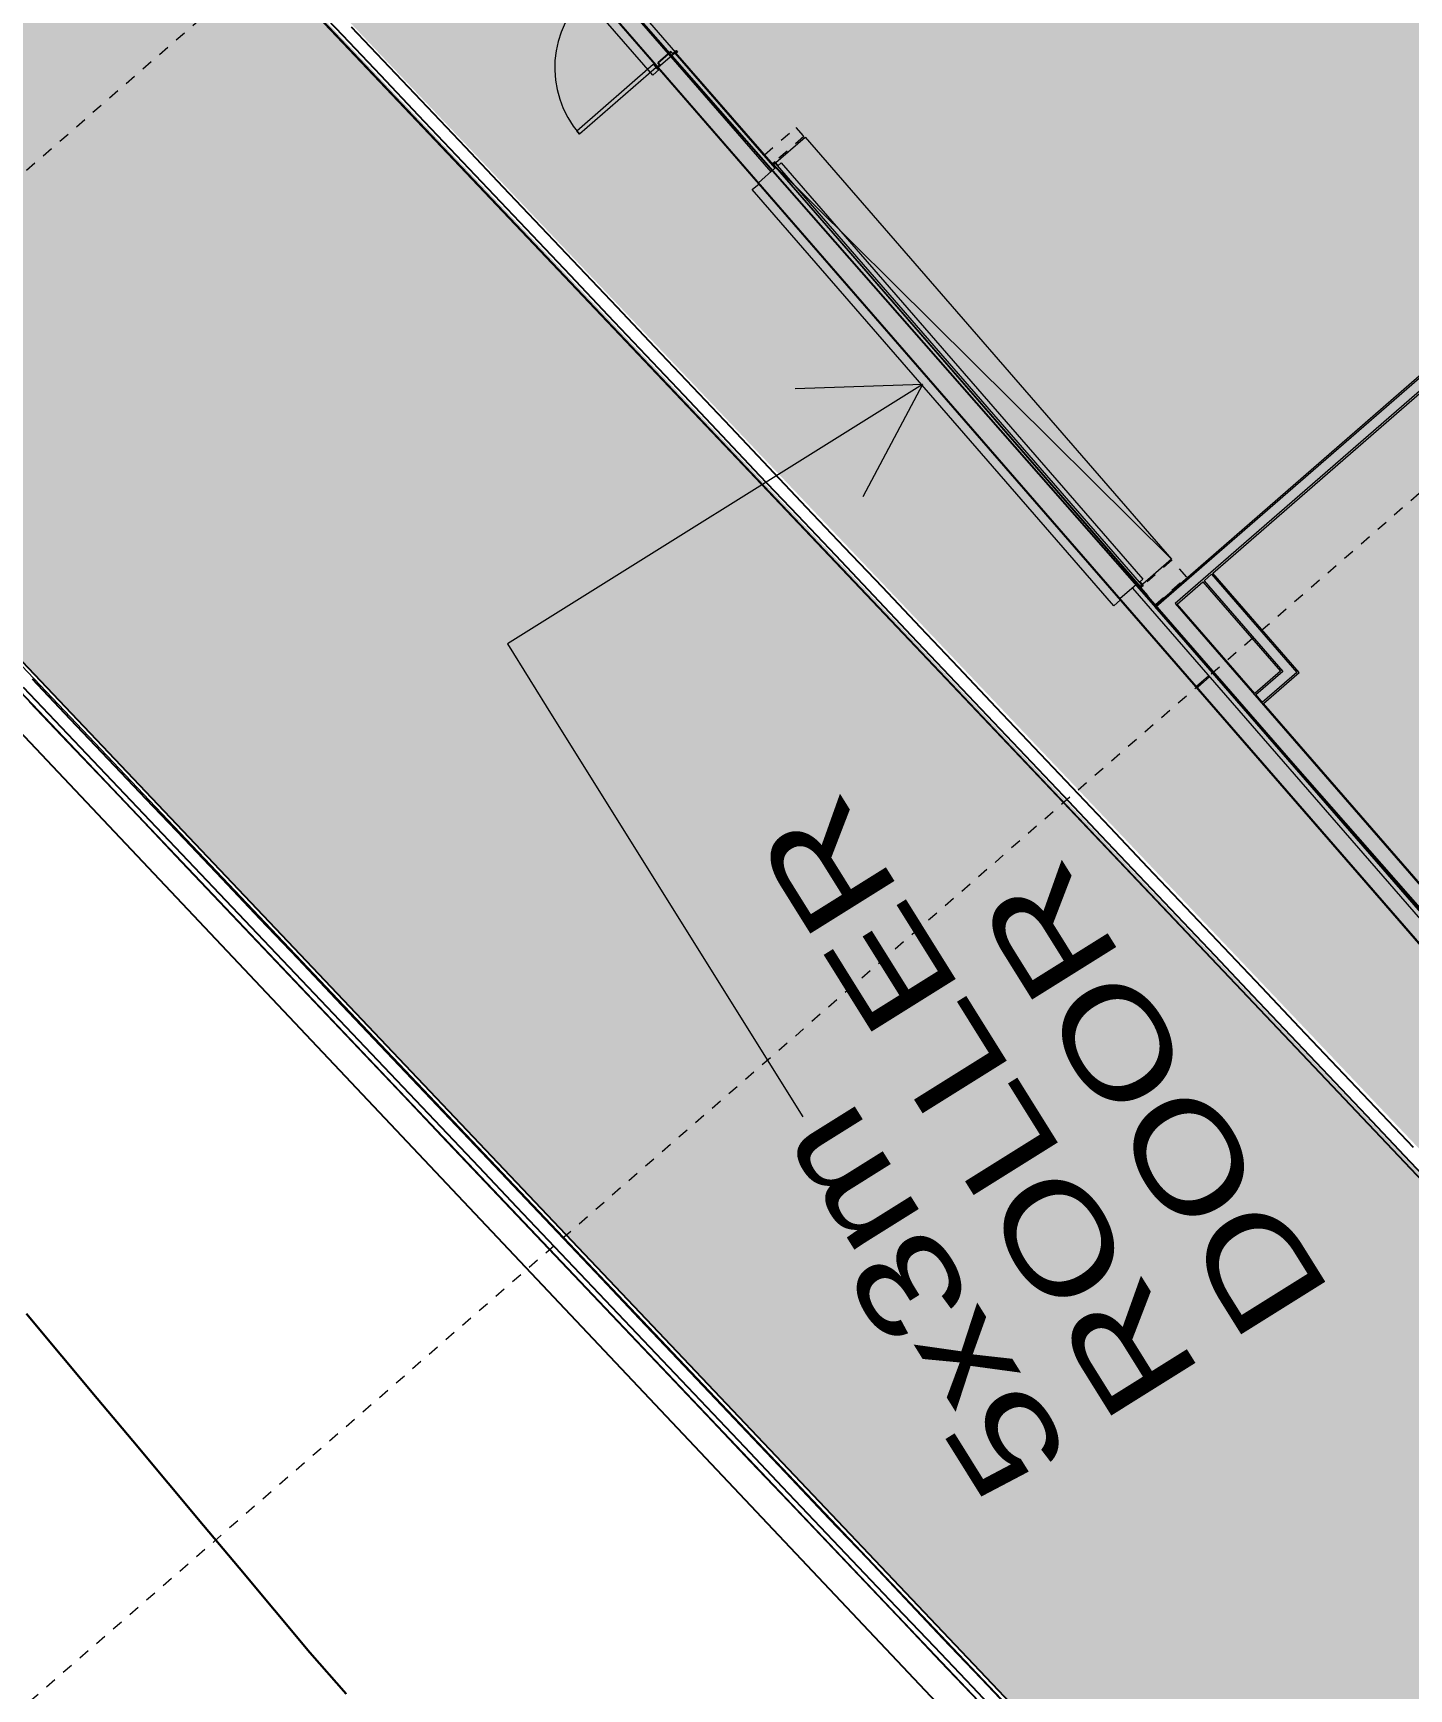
# Model space of a CAD drawing. Header units: metres. Extents: x 507649 to 508899, y 6966965 to 6967377.
# Drawn here: x 507778.12 to 507790.6, y 6967160.11 to 6967175.13 of the extents above; entities that cross this region are included whole.
import ezdxf

# ---------------------------------------------------------------- set-up
doc = ezdxf.new("R2010")
doc.units = ezdxf.units.M
for name, pattern in [('Dash Small', [0.9, 0.3, -0.15, 0.3, -0.15]), ('Grid Line', [2.1, 1.2, -0.3, 0.3, -0.3]), ('Overhead', [0.004, 0.0025, -0.0015])]:
    doc.linetypes.add(name, pattern=pattern)
doc.layers.get('DEFPOINTS').update_dxf_attribs({"color": 11})
doc.layers.add('_PROP-BDY', color=6, linetype='Continuous', plot=False)
for name, color, linetype, lineweight in [('A-DOOR', 252, 'Continuous', 5), ('A-DOOR-FRAM', 252, 'Continuous', 5), ('A-FLOR', 252, 'Continuous', 5), ('A-FLOR-OVHD', 252, 'Overhead', 5), ('A-WALL', 252, 'Continuous', 5), ('A-WALL-FNSH', 252, 'Continuous', 5)]:
    doc.layers.add(name, color=color, linetype=linetype, lineweight=lineweight)
for name, color, linetype in [('C_ARCH_BUILDING_OUTLINE', 5, 'Continuous'), ('C_TEXT_2.5', 7, 'Continuous'), ('EWS_BATTER TOP', 30, 'EARTHWORKS_Batter Ticks 1'), ('HATCH_PAVEMENT_CARPARK', 254, 'Continuous'), ('KRB_LIP', 6, 'Continuous'), ('PAV_CREST SAG', 2, 'Continuous'), ('TIN BORDER', 5, 'Continuous')]:
    doc.layers.add(name, color=color, linetype=linetype)
doc.layers.add('C_HATCH_PR_BUILDING', color=7, linetype='Continuous', true_color=0xffffff)
doc.layers.add('HATCH_PAVEMENT_FOOTPATH', color=7, linetype='Continuous', true_color=0xffe8a3)
doc.layers.add('G-ANNO-TEXT', color=47, linetype='Continuous', lineweight=5, plot=False)
doc.layers.add('S-GRID', color=47, linetype='Continuous', lineweight=5, plot=False)
doc.styles.add('Arial', font='arial.ttf', dxfattribs={"width": 1.25, "height": 2.75})
doc.linetypes.add('EARTHWORKS_Batter Ticks 1', pattern='A,0.5,[9,ISOCP.shx,S=1,R=0,X=0,Y=0],3,[9,ISOCP.shx,S=0.5,R=0,X=0,Y=0],2.5', length=6)

# ---------------------------------------------------------------- blocks, each defined once
blk = doc.blocks.new('XD_HATCH')
at = {"layer": 'C_HATCH_PR_BUILDING'}
h = blk.add_hatch(color=256, dxfattribs=at)
h.dxf.hatch_style = 1
h.paths.add_polyline_path([(507766.711, 6967255.442), (507736.522, 6967229.203), (507736.707, 6967228.989), (507736.687, 6967228.971), (507782.566, 6967176.226), (507795.661, 6967161.161), (507797.004, 6967162.328), (507817.315, 6967142.708), (507816.19, 6967141.318), (507902.111, 6967071.732), (507911.801, 6967083.72), (507919.918, 6967093.76), (507927.265, 6967102.833), (507888.211, 6967134.462), (507891.102, 6967138.268), (507841.624, 6967217.742), (507824.766, 6967203.095), (507829.311, 6967190.607), (507825.752, 6967187.514), (507795.494, 6967222.404)])
at = {"layer": 'HATCH_PAVEMENT_CARPARK'}
h = blk.add_hatch(color=256, dxfattribs=at)
h.dxf.hatch_style = 1
edge = h.paths.add_edge_path()
edge.add_arc((507820.003, 6967266.085), 90.985, 212.49045, 214.43315, ccw=False)
edge.add_line((507743.26, 6967217.211), (507739.398, 6967223.586))
edge.add_line((507739.398, 6967223.586), (507735.794, 6967229.354))
edge.add_arc((507741.735, 6967233.063), 7.004, 130.4092, 211.9744, ccw=False)
edge.add_line((507737.195, 6967238.395), (507750.654, 6967250.094))
edge.add_line((507750.654, 6967250.094), (507741.05, 6967244.042))
edge.add_line((507741.05, 6967244.042), (507736.887, 6967241.488))
edge.add_line((507736.887, 6967241.488), (507736.596, 6967241.375))
edge.add_line((507736.596, 6967241.375), (507734.55, 6967240.12))
edge.add_line((507734.55, 6967240.12), (507731.321, 6967238.12))
edge.add_line((507731.321, 6967238.12), (507725.641, 6967234.654))
edge.add_line((507725.641, 6967234.654), (507731.043, 6967225.636))
edge.add_line((507731.043, 6967225.636), (507734.314, 6967220.406))
edge.add_line((507734.314, 6967220.406), (507740.71, 6967210.555))
edge.add_arc((507792.018, 6967243.469), 60.957, 212.67978, 223.00419)
edge.add_line((507747.44, 6967201.893), (507760.817, 6967187.542))
edge.add_line((507760.817, 6967187.542), (507809.449, 6967136.334))
edge.add_line((507809.449, 6967136.334), (507818.102, 6967127.228))
edge.add_line((507818.102, 6967127.228), (507823.852, 6967121.378))
edge.add_line((507823.852, 6967121.378), (507824.492, 6967120.745))
edge.add_arc((508006.447, 6967303.151), 257.643, 225.07103, 227.49079)
edge.add_line((507832.355, 6967113.225), (507846.232, 6967101.068))
edge.add_line((507846.232, 6967101.068), (507853.401, 6967095.287))
edge.add_line((507853.401, 6967095.287), (507861.259, 6967089.103))
edge.add_line((507861.259, 6967089.103), (507875.892, 6967078.04))
edge.add_line((507875.892, 6967078.04), (507894.996, 6967066.105))
edge.add_line((507894.996, 6967066.105), (507898.306, 6967064.422))
edge.add_arc((507903.258, 6967076.442), 13, 247.607, 320.5781)
edge.add_line((507913.301, 6967068.186), (507923.209, 6967080.381))
edge.add_line((507923.209, 6967080.381), (507928.884, 6967087.367))
edge.add_line((507928.884, 6967087.367), (507934.503, 6967094.285))
edge.add_arc((507925.6, 6967101.304), 11.338, 321.7466, 356.9562)
edge.add_arc((507925.051, 6967101.301), 11.886, 357.1121, 390.6511)
edge.add_line((507935.276, 6967107.361), (507928.355, 6967118.419))
edge.add_arc((507932.593, 6967121.072), 5, 172.2504, 212.042, ccw=False)
edge.add_line((507927.638, 6967121.746), (507927.905, 6967123.707))
edge.add_line((507927.905, 6967123.707), (507927.905, 6967123.707))
edge.add_line((507927.905, 6967123.707), (507928.222, 6967126.036))
edge.add_line((507928.222, 6967126.036), (507922.15, 6967126.731))
edge.add_line((507922.15, 6967126.731), (507921.982, 6967124.77))
edge.add_line((507921.982, 6967124.77), (507922.008, 6967120.889))
edge.add_arc((507933.653, 6967120.754), 11.645, 179.3346, 190.5058)
edge.add_arc((507935.181, 6967121.115), 13.214, 190.8395, 200.6804)
edge.add_arc((507934.907, 6967121.234), 13.001, 201.5983, 211.6011)
edge.add_line((507923.833, 6967114.422), (507928.422, 6967107.084))
edge.add_arc((507919.474, 6967101.5), 10.548, 18.5241, 31.9651, ccw=False)
edge.add_line((507929.475, 6967104.851), (507929.787, 6967103.654))
edge.add_line((507929.787, 6967103.654), (507929.949, 6967102.428))
edge.add_arc((507919.973, 6967101.735), 10, -10.2075, 3.9733, ccw=False)
edge.add_arc((507921.309, 6967101.319), 8.612, 334.462, 350.9422, ccw=False)
edge.add_line((507929.08, 6967097.606), (507928.501, 6967096.513))
edge.add_line((507928.501, 6967096.513), (507927.791, 6967095.501))
edge.add_line((507927.791, 6967095.501), (507924.256, 6967091.166))
edge.add_line((507924.256, 6967091.166), (507918.568, 6967084.191))
edge.add_line((507918.568, 6967084.191), (507911.58, 6967075.614))
edge.add_line((507911.58, 6967075.614), (507910.645, 6967074.541))
edge.add_line((507910.645, 6967074.541), (507910.131, 6967074.048))
edge.add_line((507910.131, 6967074.048), (507909.863, 6967073.813))
edge.add_line((507909.863, 6967073.813), (507909.587, 6967073.587))
edge.add_line((507909.587, 6967073.587), (507909.304, 6967073.367))
edge.add_line((507909.304, 6967073.367), (507909.013, 6967073.157))
edge.add_line((507909.013, 6967073.157), (507908.416, 6967072.764))
edge.add_line((507908.416, 6967072.764), (507907.795, 6967072.408))
edge.add_line((507907.795, 6967072.408), (507907.154, 6967072.091))
edge.add_line((507907.154, 6967072.091), (507906.825, 6967071.948))
edge.add_line((507906.825, 6967071.948), (507906.493, 6967071.814))
edge.add_line((507906.493, 6967071.814), (507905.816, 6967071.577))
edge.add_line((507905.816, 6967071.577), (507905.127, 6967071.382))
edge.add_line((507905.127, 6967071.382), (507904.429, 6967071.208))
edge.add_line((507904.429, 6967071.208), (507903.012, 6967071.034))
edge.add_line((507903.012, 6967071.034), (507901.581, 6967071.056))
edge.add_line((507901.581, 6967071.056), (507900.489, 6967071.127))
edge.add_line((507900.489, 6967071.127), (507899.41, 6967071.292))
edge.add_line((507899.41, 6967071.292), (507898.989, 6967071.383))
edge.add_line((507898.989, 6967071.383), (507898.134, 6967071.614))
edge.add_line((507898.134, 6967071.614), (507897.297, 6967071.904))
edge.add_line((507897.297, 6967071.904), (507895.368, 6967072.947))
edge.add_line((507895.368, 6967072.947), (507879.298, 6967082.987))
edge.add_line((507879.298, 6967082.987), (507866.995, 6967092.289))
edge.add_line((507866.995, 6967092.289), (507856.54, 6967100.453))
edge.add_line((507856.54, 6967100.453), (507836.168, 6967117.777))
edge.add_line((507836.168, 6967117.777), (507828.863, 6967124.875))
edge.add_line((507828.863, 6967124.875), (507821.037, 6967132.845))
edge.add_line((507821.037, 6967132.845), (507813.741, 6967140.457))
edge.add_line((507813.741, 6967140.457), (507815.658, 6967142.761))
edge.add_line((507815.658, 6967142.761), (507797.065, 6967160.683))
edge.add_line((507797.065, 6967160.683), (507795.715, 6967159.508))
edge.add_line((507795.715, 6967159.508), (507754.472, 6967202.936))
edge.add_line((507754.472, 6967202.936), (507751.459, 6967206.268))
edge.add_arc((507819.868, 6967266.093), 90.877, 214.4857, 221.17028, ccw=False)
at = {"layer": 'HATCH_PAVEMENT_FOOTPATH'}
h = blk.add_hatch(color=256, dxfattribs=at)
h.dxf.hatch_style = 1
h.paths.add_polyline_path([(507816.19, 6967141.318), (507817.315, 6967142.708), (507797.004, 6967162.328), (507795.661, 6967161.161), (507782.566, 6967176.226), (507736.687, 6967228.971), (507736.707, 6967228.989), (507736.521, 6967229.201), (507736.245, 6967228.918), (507736.554, 6967228.404), (507736.811, 6967227.975), (507737.068, 6967227.546), (507737.326, 6967227.118), (507737.583, 6967226.689), (507737.846, 6967226.25), (507738.098, 6967225.832), (507738.355, 6967225.403), (507738.613, 6967224.974), (507738.87, 6967224.546), (507739.128, 6967224.117), (507739.435, 6967223.606), (507739.647, 6967223.266), (507739.913, 6967222.842), (507740.178, 6967222.419), (507740.444, 6967221.995), (507740.709, 6967221.571), (507740.974, 6967221.147), (507741.24, 6967220.723), (507741.411, 6967220.45), (507741.505, 6967220.3), (507741.77, 6967219.876), (507742.035, 6967219.452), (507742.301, 6967219.028), (507742.566, 6967218.604), (507742.831, 6967218.18), (507743.096, 6967217.756), (507743.387, 6967217.291), (507743.629, 6967216.913), (507743.901, 6967216.494), (507744.224, 6967216), (507744.45, 6967215.66), (507744.728, 6967215.246), (507745.084, 6967214.723), (507745.292, 6967214.422), (507745.577, 6967214.012), (507745.865, 6967213.604), (507746.155, 6967213.198), (507746.447, 6967212.793), (507746.741, 6967212.39), (507747.038, 6967211.989), (507747.337, 6967211.589), (507747.638, 6967211.19), (507747.941, 6967210.794), (507748.246, 6967210.399), (507748.554, 6967210.006), (507748.863, 6967209.614), (507749.175, 6967209.224), (507749.489, 6967208.836), (507749.805, 6967208.45), (507750.123, 6967208.065), (507750.444, 6967207.683), (507750.766, 6967207.301), (507751.091, 6967206.922), (507751.417, 6967206.545), (507751.571, 6967206.368), (507751.748, 6967206.173), (507752.418, 6967205.431), (507753.089, 6967204.689), (507753.759, 6967203.947), (507754.582, 6967203.038), (507755.112, 6967202.479), (507755.8, 6967201.754), (507756.489, 6967201.029), (507757.178, 6967200.304), (507757.866, 6967199.579), (507758.555, 6967198.854), (507758.732, 6967198.667), (507759.244, 6967198.129), (507759.932, 6967197.404), (507760.621, 6967196.679), (507761.31, 6967195.953), (507761.998, 6967195.228), (507762.687, 6967194.503), (507763.375, 6967193.778), (507764.064, 6967193.053), (507764.753, 6967192.328), (507765.276, 6967191.777), (507765.441, 6967191.603), (507766.13, 6967190.878), (507766.819, 6967190.153), (507767.507, 6967189.428), (507768.196, 6967188.702), (507768.885, 6967187.977), (507769.573, 6967187.252), (507770.262, 6967186.527), (507770.951, 6967185.802), (507771.639, 6967185.077), (507772.328, 6967184.352), (507773.016, 6967183.627), (507773.705, 6967182.902), (507774.394, 6967182.176), (507775.082, 6967181.451), (507775.771, 6967180.726), (507776.46, 6967180.001), (507777.148, 6967179.276), (507777.837, 6967178.551), (507778.526, 6967177.826), (507779.214, 6967177.101), (507779.903, 6967176.376), (507780.591, 6967175.651), (507781.28, 6967174.925), (507781.969, 6967174.2), (507782.657, 6967173.475), (507783.346, 6967172.75), (507784.035, 6967172.025), (507784.723, 6967171.3), (507785.412, 6967170.575), (507786.101, 6967169.85), (507786.789, 6967169.125), (507787.478, 6967168.399), (507788.166, 6967167.674), (507788.855, 6967166.949), (507789.544, 6967166.224), (507790.232, 6967165.499), (507790.921, 6967164.774), (507791.61, 6967164.049), (507792.298, 6967163.324), (507792.987, 6967162.599), (507793.676, 6967161.874), (507794.364, 6967161.148), (507795.053, 6967160.423), (507795.725, 6967159.716), (507796.281, 6967160.199), (507797.07, 6967160.886), (507797.235, 6967160.727), (507797.955, 6967160.033), (507798.675, 6967159.339), (507799.395, 6967158.645), (507800.115, 6967157.951), (507800.835, 6967157.257), (507801.555, 6967156.563), (507802.275, 6967155.869), (507802.995, 6967155.175), (507803.715, 6967154.481), (507804.435, 6967153.787), (507805.155, 6967153.093), (507805.875, 6967152.399), (507806.595, 6967151.705), (507807.315, 6967151.011), (507808.035, 6967150.317), (507808.755, 6967149.623), (507809.475, 6967148.929), (507810.195, 6967148.235), (507810.915, 6967147.541), (507811.635, 6967146.847), (507812.355, 6967146.153), (507813.074, 6967145.459), (507813.794, 6967144.765), (507814.514, 6967144.071), (507815.234, 6967143.377), (507815.861, 6967142.774), (507815.606, 6967142.459), (507814.977, 6967141.681), (507814.348, 6967140.904), (507813.941, 6967140.466), (507814.091, 6967140.308), (507816.88, 6967137.44), (507817.569, 6967136.715), (507818.257, 6967135.99), (507818.946, 6967135.265), (507819.635, 6967134.54), (507820.323, 6967133.815), (507821.145, 6967132.95), (507821.708, 6967132.376), (507822.409, 6967131.662), (507823.11, 6967130.949), (507823.81, 6967130.235), (507824.511, 6967129.521), (507825.211, 6967128.808), (507825.912, 6967128.094), (507826.613, 6967127.381), (507827.313, 6967126.667), (507828.014, 6967125.954), (507828.714, 6967125.24), (507828.968, 6967124.982), (507829.423, 6967124.54), (507830.14, 6967123.843), (507830.858, 6967123.146), (507831.575, 6967122.449), (507832.292, 6967121.752), (507833.009, 6967121.055), (507833.726, 6967120.358), (507834.444, 6967119.662), (507835.161, 6967118.965), (507835.878, 6967118.268), (507836.269, 6967117.888), (507836.608, 6967117.6), (507837.37, 6967116.952), (507838.132, 6967116.304), (507838.893, 6967115.656), (507839.655, 6967115.009), (507840.417, 6967114.361), (507841.179, 6967113.713), (507841.941, 6967113.065), (507842.702, 6967112.417), (507843.464, 6967111.77), (507844.226, 6967111.122), (507844.988, 6967110.474), (507845.75, 6967109.826), (507846.511, 6967109.178), (507847.273, 6967108.531), (507848.035, 6967107.883), (507848.797, 6967107.235), (507849.559, 6967106.587), (507850.32, 6967105.939), (507851.082, 6967105.291), (507851.844, 6967104.644), (507852.606, 6967103.996), (507853.368, 6967103.348), (507854.129, 6967102.7), (507854.891, 6967102.052), (507855.653, 6967101.405), (507856.415, 6967100.757), (507856.635, 6967100.57), (507857.19, 6967100.136), (507857.979, 6967099.52), (507858.767, 6967098.905), (507859.555, 6967098.289), (507860.343, 6967097.674), (507861.131, 6967097.058), (507861.919, 6967096.443), (507862.707, 6967095.827), (507863.496, 6967095.212), (507864.284, 6967094.596), (507865.072, 6967093.981), (507865.86, 6967093.365), (507866.648, 6967092.75), (507867.086, 6967092.408), (507867.439, 6967092.141), (507868.236, 6967091.538), (507869.034, 6967090.935), (507869.832, 6967090.332), (507870.629, 6967089.729), (507871.427, 6967089.126), (507872.225, 6967088.523), (507873.022, 6967087.92), (507873.82, 6967087.317), (507874.618, 6967086.714), (507875.416, 6967086.111), (507876.213, 6967085.508), (507877.011, 6967084.905), (507877.809, 6967084.301), (507878.606, 6967083.698), (507879.394, 6967083.104), (507880.242, 6967082.574), (507881.09, 6967082.045), (507881.938, 6967081.515), (507882.786, 6967080.985), (507883.634, 6967080.455), (507884.482, 6967079.925), (507885.331, 6967079.395), (507886.179, 6967078.865), (507887.027, 6967078.335), (507887.875, 6967077.806), (507888.723, 6967077.276), (507889.571, 6967076.746), (507890.419, 6967076.216), (507890.786, 6967075.987), (507891.267, 6967075.686), (507892.115, 6967075.156), (507892.963, 6967074.626), (507893.811, 6967074.097), (507894.659, 6967073.567), (507895.507, 6967073.037), (507895.932, 6967072.787), (507896.368, 6967072.553), (507896.812, 6967072.337), (507897.264, 6967072.139), (507897.724, 6967071.959), (507898.191, 6967071.798), (507898.393, 6967071.735), (507898.664, 6967071.655), (507899.143, 6967071.532), (507899.625, 6967071.428), (507900.112, 6967071.343), (507900.602, 6967071.277), (507901.094, 6967071.232), (507901.587, 6967071.206), (507902.081, 6967071.2), (507902.575, 6967071.213), (507903.067, 6967071.247), (507903.173, 6967071.258), (507902.299, 6967071.964), (507902.111, 6967071.732)])
blk = doc.blocks.new('25027_BNP_Skygate Play-Sheet - 000101 - SITE PLAN')
at = {"layer": '_PROP-BDY'}
blk.add_line((-2260610.86, 4059443.92), (-2388364.28, 4033725.42), dxfattribs=at)
at = {"layer": 'A-DOOR'}
for p, q in [((-2308405.73, 4042260.58), (-2308366.22, 4042266.83)), ((-2308261.8, 4041351.9), (-2308405.73, 4042260.58)), ((-2308366.22, 4042266.83), (-2308222.29, 4041358.16)), ((-2308222.29, 4041358.16), (-2308261.8, 4041351.9)), ((-2314578.43, 4040119.56), (-2309570.85, 4040912.71)), ((-2309570.85, 4040912.71), (-2314578.43, 4040119.56)), ((-2314575.3, 4040099.8), (-2309567.73, 4040892.95)), ((-2314519.32, 4039746.33), (-2309570.85, 4040912.71)), ((-2309570.85, 4040912.71), (-2309511.74, 4040539.48)), ((-2309567.73, 4040892.95), (-2309570.85, 4040912.71)), ((-2309511.74, 4040539.48), (-2314519.32, 4039746.33)), ((-2314519.32, 4039746.33), (-2314578.43, 4040119.56)), ((-2314578.43, 4040119.56), (-2314575.3, 4040099.8))]:
    blk.add_line(p, q, dxfattribs=at)
at = {"layer": 'A-DOOR', "linetype": 'Dash Small'}
for p, q in [((-2309561.76, 4040919.21), (-2309453.11, 4040936.42)), ((-2309502.65, 4040545.99), (-2309561.76, 4040919.21)), ((-2309453.11, 4040936.42), (-2309394, 4040563.19)), ((-2309394, 4040563.19), (-2309502.65, 4040545.99)), ((-2314589.09, 4040122.93), (-2314791.57, 4040090.86)), ((-2314791.57, 4040090.86), (-2314732.45, 4039717.64)), ((-2314529.97, 4039749.71), (-2314589.09, 4040122.93)), ((-2314732.45, 4039717.64), (-2314529.97, 4039749.71))]:
    blk.add_line(p, q, dxfattribs=at)
at = {"layer": 'A-DOOR'}
blk.add_arc((-2308261.8, 4041351.9), 920, 9.000328, 99.000328, dxfattribs=at)
at = {"layer": 'A-DOOR-FRAM'}
for p, q in [((-2308263.78, 4041351.59), (-2308283.53, 4041348.46)), ((-2308283.53, 4041348.46), (-2308263.78, 4041351.59)), ((-2308283.53, 4041348.46), (-2308281.34, 4041334.63)), ((-2308281.34, 4041334.63), (-2308283.53, 4041348.46)), ((-2308281.34, 4041334.63), (-2308266.52, 4041336.98)), ((-2308266.52, 4041336.98), (-2308281.34, 4041334.63)), ((-2308281.24, 4041346.8), (-2308265.44, 4041349.3)), ((-2308265.44, 4041349.3), (-2308281.24, 4041346.8)), ((-2308279.68, 4041336.92), (-2308281.24, 4041346.8)), ((-2308281.24, 4041346.8), (-2308279.68, 4041336.92)), ((-2308266.84, 4041338.96), (-2308279.68, 4041336.92)), ((-2308279.68, 4041336.92), (-2308266.84, 4041338.96)), ((-2308266.52, 4041336.98), (-2308266.84, 4041338.96)), ((-2308266.84, 4041338.96), (-2308266.52, 4041336.98)), ((-2308265.44, 4041349.3), (-2308259.02, 4041308.81)), ((-2308259.02, 4041308.81), (-2308265.44, 4041349.3)), ((-2308257.36, 4041311.1), (-2308263.78, 4041351.59)), ((-2308263.78, 4041351.59), (-2308257.36, 4041311.1)), ((-2308259.02, 4041308.81), (-2308234.33, 4041312.72)), ((-2308234.33, 4041312.72), (-2308259.02, 4041308.81)), ((-2308232.67, 4041315.01), (-2308257.36, 4041311.1)), ((-2308257.36, 4041311.1), (-2308232.67, 4041315.01)), ((-2308234.33, 4041312.72), (-2308210.4, 4041161.6)), ((-2308208.11, 4041159.94), (-2308232.67, 4041315.01)), ((-2308233.52, 4041128.58), (-2308248.33, 4041126.23)), ((-2308248.33, 4041126.23), (-2308233.52, 4041128.58)), ((-2308248.33, 4041126.23), (-2308246.14, 4041112.4)), ((-2308246.14, 4041112.4), (-2308248.33, 4041126.23)), ((-2308246.14, 4041112.4), (-2308226.39, 4041115.53)), ((-2308226.39, 4041115.53), (-2308246.14, 4041112.4)), ((-2308246.04, 4041124.57), (-2308233.2, 4041126.6)), ((-2308233.2, 4041126.6), (-2308246.04, 4041124.57)), ((-2308244.48, 4041114.69), (-2308246.04, 4041124.57)), ((-2308246.04, 4041124.57), (-2308244.48, 4041114.69)), ((-2308228.68, 4041117.2), (-2308244.48, 4041114.69)), ((-2308244.48, 4041114.69), (-2308228.68, 4041117.2)), ((-2308210.4, 4041161.6), (-2308235.09, 4041157.69)), ((-2308235.09, 4041157.69), (-2308210.4, 4041161.6)), ((-2308235.09, 4041157.69), (-2308228.68, 4041117.2)), ((-2308228.68, 4041117.2), (-2308235.09, 4041157.69)), ((-2308233.2, 4041126.6), (-2308233.52, 4041128.58)), ((-2308233.52, 4041128.58), (-2308233.2, 4041126.6)), ((-2308232.8, 4041156.03), (-2308208.11, 4041159.94)), ((-2308208.11, 4041159.94), (-2308232.8, 4041156.03)), ((-2308226.39, 4041115.53), (-2308232.8, 4041156.03)), ((-2308232.8, 4041156.03), (-2308226.39, 4041115.53)), ((-2309561.76, 4040919.21), (-2309606.21, 4040912.17)), ((-2309557.07, 4040889.58), (-2309561.76, 4040919.21)), ((-2309561.76, 4040919.21), (-2309557.07, 4040889.58)), ((-2309606.21, 4040912.17), (-2309605.89, 4040910.19)), ((-2309605.89, 4040910.19), (-2309606.21, 4040912.17)), ((-2309605.89, 4040910.19), (-2309565.4, 4040916.61)), ((-2309565.4, 4040916.61), (-2309605.89, 4040910.19)), ((-2309561.33, 4040890.93), (-2309601.83, 4040884.51)), ((-2309601.83, 4040884.51), (-2309561.33, 4040890.93)), ((-2309601.83, 4040884.51), (-2309601.51, 4040882.54)), ((-2309601.51, 4040882.54), (-2309601.83, 4040884.51)), ((-2309601.51, 4040882.54), (-2309557.07, 4040889.58)), ((-2309557.07, 4040889.58), (-2309601.51, 4040882.54)), ((-2309565.4, 4040916.61), (-2309561.33, 4040890.93)), ((-2309561.33, 4040890.93), (-2309565.4, 4040916.61)), ((-2314544.64, 4040129.97), (-2314589.09, 4040122.93)), ((-2314589.09, 4040122.93), (-2314584.4, 4040093.3)), ((-2314584.4, 4040093.3), (-2314589.09, 4040122.93)), ((-2314584.83, 4040121.58), (-2314544.33, 4040127.99)), ((-2314544.33, 4040127.99), (-2314584.83, 4040121.58)), ((-2314580.76, 4040095.9), (-2314584.83, 4040121.58)), ((-2314584.83, 4040121.58), (-2314580.76, 4040095.9)), ((-2314584.4, 4040093.3), (-2314539.95, 4040100.34)), ((-2314539.95, 4040100.34), (-2314584.4, 4040093.3)), ((-2314540.26, 4040102.31), (-2314580.76, 4040095.9)), ((-2314580.76, 4040095.9), (-2314540.26, 4040102.31)), ((-2314544.33, 4040127.99), (-2314544.64, 4040129.97)), ((-2314544.64, 4040129.97), (-2314544.33, 4040127.99)), ((-2314539.95, 4040100.34), (-2314540.26, 4040102.31)), ((-2314540.26, 4040102.31), (-2314539.95, 4040100.34))]:
    blk.add_line(p, q, dxfattribs=at)
at = {"layer": 'A-FLOR'}
for p, q in [((-2345361.68, 4041875.09), (-2283958.11, 4054367.79)), ((-2302885.4, 4044394.07), (-2326173.68, 4039656.02))]:
    blk.add_line(p, q, dxfattribs=at)
at = {"layer": 'A-FLOR-OVHD'}
blk.add_line((-2325995.01, 4038527.95), (-2236242.9, 4052743.81), dxfattribs=at)
at = {"layer": 'A-WALL'}
for p, q in [((-2308303.66, 4041413.89), (-2306440.88, 4041708.93)), ((-2314577.34, 4040336.4), (-2306428.28, 4041627.13)), ((-2308290.71, 4041332.14), (-2308303.66, 4041413.89)), ((-2306395.59, 4041420.7), (-2308238.61, 4041128.78)), ((-2306439.39, 4041473.53), (-2308213.28, 4041192.56)), ((-2308240.02, 4041137.67), (-2308271.31, 4041335.21)), ((-2314600.84, 4040416.48), (-2309662.4, 4041198.68)), ((-2309662.4, 4041198.68), (-2309649.45, 4041116.93)), ((-2309649.45, 4041116.93), (-2309638.9, 4041118.6)), ((-2309638.9, 4041118.6), (-2309607.61, 4040921.06)), ((-2308247.84, 4041187.06), (-2309615.44, 4040970.44)), ((-2308240.02, 4041137.67), (-2309607.61, 4040921.06)), ((-2308214.86, 4041192.31), (-2308247.84, 4041187.09)), ((-2309606.21, 4040912.17), (-2314544.64, 4040129.97)), ((-2309595.88, 4040846.98), (-2314534.32, 4040064.78)), ((-2309602.29, 4040887.48), (-2309595.88, 4040846.98)), ((-2314577.34, 4040336.4), (-2315607, 4040173.31)), ((-2314587.89, 4040334.72), (-2314600.84, 4040416.48)), ((-2314546.05, 4040138.86), (-2314577.34, 4040336.4)), ((-2314553.87, 4040188.24), (-2325971.54, 4038379.8)), ((-2315641.57, 4040167.83), (-2315607, 4040173.31)), ((-2315607, 4040173.31), (-2315615.32, 4040161.87)), ((-2315641.57, 4040167.83), (-2326012.29, 4038525.21)), ((-2314546.05, 4040138.86), (-2325963.72, 4038330.41)), ((-2314800.15, 4040106.71), (-2321071.97, 4039113.32)), ((-2314813.56, 4040095.48), (-2321070.56, 4039104.43)), ((-2315630.13, 4040159.52), (-2315641.57, 4040167.83)), ((-2315608.23, 4040021.24), (-2315630.13, 4040159.52)), ((-2315615.32, 4040161.87), (-2315593.41, 4040023.59)), ((-2314033.86, 4035172.84), (-2314813.56, 4040095.48)), ((-2314016.7, 4035160.37), (-2314800.15, 4040106.71)), ((-2314534.32, 4040064.78), (-2314540.73, 4040105.28)), ((-2314878.98, 4039933.24), (-2321047.09, 4038956.27)), ((-2315953.84, 4039753.88), (-2314892.39, 4039922.01)), ((-2314892.39, 4039922.01), (-2314843.89, 4039615.82)), ((-2314136.83, 4035247.65), (-2314878.98, 4039933.24)), ((-2318830.16, 4039298.3), (-2316072.36, 4039735.11)), ((-2316072.36, 4039735.11), (-2316005.09, 4039310.41)), ((-2315968.66, 4039751.54), (-2316057.55, 4039737.46)), ((-2315992.63, 4039327.57), (-2316057.55, 4039737.46)), ((-2315917.81, 4039430.54), (-2315968.66, 4039751.54)), ((-2315905.35, 4039447.7), (-2315953.84, 4039753.88)), ((-2314841.55, 4039601.01), (-2315917.81, 4039430.54)), ((-2314843.89, 4039615.82), (-2315905.35, 4039447.7)), ((-2314827.47, 4039512.12), (-2314841.55, 4039601.01)), ((-2316005.09, 4039310.41), (-2314825.12, 4039497.3)), ((-2314827.47, 4039512.12), (-2315992.63, 4039327.57)), ((-2314825.12, 4039497.3), (-2314153.99, 4035260.12))]:
    blk.add_line(p, q, dxfattribs=at)
at = {"layer": 'A-WALL-FNSH'}
for p, q in [((-2309606.21, 4040912.17), (-2308238.61, 4041128.78)), ((-2308238.61, 4041128.78), (-2308240.02, 4041137.67)), ((-2309607.61, 4040921.06), (-2309606.21, 4040912.17)), ((-2325962.31, 4038321.52), (-2314544.64, 4040129.97)), ((-2314544.64, 4040129.97), (-2314546.05, 4040138.86))]:
    blk.add_line(p, q, dxfattribs=at)
at = {"layer": 'G-ANNO-TEXT'}
for p, q in [((-2312746.33, 4045264.83), (-2317037.51, 4045264.83)), ((-2311978.38, 4045264.83), (-2312746.33, 4045264.83)), ((-2311978.38, 4040824.14), (-2311978.38, 4045264.83)), ((-2311978.38, 4040824.14), (-2312555.73, 4041824.14)), ((-2311978.38, 4040824.14), (-2311401.03, 4041824.14))]:
    blk.add_line(p, q, dxfattribs=at)
at = {"layer": 'S-GRID', "linetype": 'Grid Line'}
for p, q in [((-2297750.48, 3994442.32), (-2311662.19, 4082274.11)), ((-2304379.75, 3969177.95), (-2322032.91, 4080631.49)), ((-2325990.24, 4038528.7), (-2226640.2, 4054264.79))]:
    blk.add_line(p, q, dxfattribs=at)
at = {"layer": 'G-ANNO-TEXT', "char_height": 900, "attachment_point": 1, "style": 'Arial'}
for s, insert, width in [('5x3m ', (-2320944.8, 4045714.83), 4008.4375), ('ROLLER ', (-2320944.8, 4044325.77), 6413.5), ('DOOR', (-2320944.8, 4042936.71), 4489.45)]:
    blk.add_mtext(s, dxfattribs=dict(at, insert=insert, width=width))
blk = doc.blocks.new('XE_ARCH')
at = {"xscale": 0.001, "yscale": 0.001, "zscale": 0.001, "rotation": 121.996}
blk.add_blockref('25027_BNP_Skygate Play-Sheet - 000101 - SITE PLAN', (509988.126, 6971273.77), dxfattribs=at)
at = {"layer": 'DEFPOINTS'}
blk.add_lwpolyline([(507766.713, 6967255.443), (507736.522, 6967229.203), (507795.661, 6967161.161), (507797.005, 6967162.329), (507817.315, 6967142.708), (507816.19, 6967141.319), (507902.084, 6967071.741), (507927.265, 6967102.832), (507888.211, 6967134.463), (507891.284, 6967138.257), (507841.636, 6967217.752), (507824.767, 6967203.096), (507829.281, 6967190.691), (507825.699, 6967187.577), (507766.713, 6967255.443)], dxfattribs=at)
blk = doc.blocks.new('A$Cbbbd136e')
at = {"layer": 'TIN BORDER'}
blk.add_lwpolyline([(507778.058, 6967163.517), (507778.38, 6967163.133), (507778.701, 6967162.749), (507779.023, 6967162.365), (507779.344, 6967161.981), (507779.666, 6967161.597), (507779.988, 6967161.213), (507780.309, 6967160.829), (507780.631, 6967160.444), (507780.961, 6967160.069)], dxfattribs=at)
blk = doc.blocks.new('XD_DESIGN BASE_1')
at = {"layer": 'C_ARCH_BUILDING_OUTLINE', "elevation": 5.24}
blk.add_lwpolyline([(507902.095, 6967072.072), (507919.667, 6967093.787), (507918.626, 6967094.631), (507925.899, 6967103.612), (507888.008, 6967134.433), (507891.102, 6967138.268), (507841.557, 6967217.483), (507824.94, 6967203.05), (507829.494, 6967190.536), (507825.676, 6967187.216), (507825.561, 6967187.348), (507766.697, 6967255.23), (507751.828, 6967242.078), (507736.783, 6967229.129), (507754.43, 6967208.841), (507781.975, 6967177.135), (507795.754, 6967161.44), (507797.064, 6967162.579), (507797.288, 6967162.407), (507817.659, 6967142.729), (507816.547, 6967141.356), (507902.095, 6967072.072)], dxfattribs=at)
at = {"layer": 'C_ARCH_BUILDING_OUTLINE'}
blk.add_polyline3d([(507736.687, 6967228.971, 5.19), (507745.146, 6967219.279, 5.19), (507746.37, 6967217.871, 5.19), (507754.234, 6967208.823, 5.19), (507768.143, 6967192.82, 5.19), (507769.367, 6967191.412, 5.19), (507782.566, 6967176.226, 5.19), (507783.803, 6967174.803, 5.19), (507795.661, 6967161.161, 5.19), (507797.004, 6967162.328, 5.19), (507800.245, 6967159.197, 5.19), (507802.403, 6967157.113, 5.19), (507804.136, 6967155.438, 5.19), (507805.478, 6967154.142, 5.19), (507817.315, 6967142.708, 5.19), (507816.19, 6967141.318, 5.19), (507816.927, 6967140.721, 5.19), (507818.377, 6967139.547, 5.19), (507830.216, 6967129.959, 5.19), (507831.666, 6967128.784, 5.19), (507861.059, 6967104.979, 5.19), (507863.254, 6967103.202, 5.19)], dxfattribs=at)
at = {"layer": 'EWS_BATTER TOP'}
blk.add_polyline3d([(507846.103, 6967100.914, 5.086), (507832.222, 6967113.076, 4.994), (507824.351, 6967120.603, 4.94), (507824.351, 6967120.603, 4.94), (507823.71, 6967121.237, 4.94), (507817.959, 6967127.089, 4.985), (507809.304, 6967136.196, 5.048), (507802.418, 6967143.447, 5.098), (507791.219, 6967155.239, 5.017), (507776.471, 6967170.768, 4.91), (507775.851, 6967171.421, 4.91), (507760.671, 6967187.405, 5.021), (507747.294, 6967201.757, 5.119), (507743.722, 6967205.95, 5.086), (507740.542, 6967210.447, 5.053), (507740.542, 6967210.447, 5.053), (507734.144, 6967220.3, 4.982), (507730.872, 6967225.532, 4.921), (507730.871, 6967225.534, 4.921), (507725.521, 6967234.465, 4.517)], dxfattribs=at)
at = {"layer": 'KRB_LIP'}
for points in [[(507858.979, 6967098.438, 4.98), (507851.174, 6967104.69, 4.98), (507843.547, 6967111.161, 4.98), (507836.107, 6967117.864, 4.98), (507828.856, 6967124.8, 4.98), (507821.796, 6967131.971, 4.98), (507813.741, 6967140.457, 5), (507815.6, 6967142.752, 5.03), (507797.015, 6967160.682, 5.034), (507795.665, 6967159.508, 5.016), (507765.167, 6967191.673, 5.015), (507758.623, 6967198.564, 5.008), (507754.472, 6967202.936, 5.008), (507751.459, 6967206.268, 5.008), (507748.088, 6967210.358, 5.008), (507744.961, 6967214.638, 5.008), (507744.961, 6967214.638, 5.008), (507743.26, 6967217.211, 5.008), (507743.26, 6967217.211, 5.008), (507739.306, 6967223.529, 5.015)], [(507846.232, 6967101.068, 4.977), (507832.355, 6967113.225, 4.884), (507824.492, 6967120.745, 4.83), (507824.492, 6967120.745, 4.83), (507823.852, 6967121.378, 4.83), (507818.102, 6967127.228, 4.876), (507809.449, 6967136.334, 4.938), (507802.563, 6967143.585, 4.988), (507791.364, 6967155.376, 4.907), (507776.616, 6967170.906, 4.8), (507775.996, 6967171.559, 4.8), (507760.817, 6967187.542, 4.911), (507747.44, 6967201.893, 5.009), (507743.88, 6967206.073, 4.976), (507740.71, 6967210.555, 4.943), (507740.71, 6967210.555, 4.943), (507734.314, 6967220.406, 4.873), (507731.043, 6967225.636, 4.811), (507726.104, 6967233.882, 4.407), (507725.641, 6967234.654, 4.407)]]:
    blk.add_polyline3d(points, dxfattribs=at)
at = {"layer": 'PAV_CREST SAG'}
for points in [[(507790.906, 6967164.585, 5.166), (507790.562, 6967164.948, 5.166), (507790.218, 6967165.311, 5.166), (507789.874, 6967165.674, 5.166), (507789.53, 6967166.037, 5.166), (507789.186, 6967166.4, 5.166), (507788.842, 6967166.762, 5.166), (507788.498, 6967167.125, 5.166), (507788.154, 6967167.488, 5.166), (507787.81, 6967167.851, 5.166), (507787.466, 6967168.214, 5.166), (507787.122, 6967168.577, 5.166), (507786.778, 6967168.939, 5.166), (507786.434, 6967169.302, 5.166), (507786.09, 6967169.665, 5.166), (507785.746, 6967170.028, 5.166), (507785.402, 6967170.391, 5.166), (507785.058, 6967170.754, 5.166), (507784.714, 6967171.116, 5.166), (507784.37, 6967171.479, 5.166), (507784.026, 6967171.842, 5.166), (507783.682, 6967172.205, 5.166), (507783.338, 6967172.568, 5.166), (507782.994, 6967172.931, 5.166), (507782.649, 6967173.293, 5.166), (507782.305, 6967173.656, 5.166), (507781.961, 6967174.019, 5.166), (507781.617, 6967174.382, 5.166), (507781.273, 6967174.745, 5.166), (507780.929, 6967175.108, 5.166), (507780.585, 6967175.47, 5.166)], [(507790.906, 6967164.585, 5.166), (507790.562, 6967164.948, 5.166), (507790.218, 6967165.311, 5.166), (507789.874, 6967165.674, 5.166), (507789.53, 6967166.037, 5.166), (507789.186, 6967166.4, 5.166), (507788.842, 6967166.762, 5.166), (507788.498, 6967167.125, 5.166), (507788.154, 6967167.488, 5.166), (507787.81, 6967167.851, 5.166), (507787.466, 6967168.214, 5.166), (507787.122, 6967168.577, 5.166), (507786.778, 6967168.939, 5.166), (507786.434, 6967169.302, 5.166), (507786.09, 6967169.665, 5.166), (507785.746, 6967170.028, 5.166), (507785.402, 6967170.391, 5.166), (507785.058, 6967170.754, 5.166), (507784.714, 6967171.116, 5.166), (507784.37, 6967171.479, 5.166), (507784.026, 6967171.842, 5.166), (507783.682, 6967172.205, 5.166), (507783.338, 6967172.568, 5.166), (507782.994, 6967172.931, 5.166), (507782.649, 6967173.293, 5.166), (507782.305, 6967173.656, 5.166), (507781.961, 6967174.019, 5.166), (507781.617, 6967174.382, 5.166), (507781.273, 6967174.745, 5.166), (507780.929, 6967175.108, 5.166), (507780.585, 6967175.47, 5.166)], [(507790.906, 6967164.585, 5.166), (507790.562, 6967164.948, 5.166), (507790.218, 6967165.311, 5.166), (507789.874, 6967165.674, 5.166), (507789.53, 6967166.037, 5.166), (507789.186, 6967166.4, 5.166), (507788.842, 6967166.762, 5.166), (507788.498, 6967167.125, 5.166), (507788.154, 6967167.488, 5.166), (507787.81, 6967167.851, 5.166), (507787.466, 6967168.214, 5.166), (507787.122, 6967168.577, 5.166), (507786.778, 6967168.939, 5.166), (507786.434, 6967169.302, 5.166), (507786.09, 6967169.665, 5.166), (507785.746, 6967170.028, 5.166), (507785.402, 6967170.391, 5.166), (507785.058, 6967170.754, 5.166), (507784.714, 6967171.116, 5.166), (507784.37, 6967171.479, 5.166), (507784.026, 6967171.842, 5.166), (507783.682, 6967172.205, 5.166), (507783.338, 6967172.568, 5.166), (507782.994, 6967172.931, 5.166), (507782.649, 6967173.293, 5.166), (507782.305, 6967173.656, 5.166), (507781.961, 6967174.019, 5.166), (507781.617, 6967174.382, 5.166), (507781.273, 6967174.745, 5.166), (507780.929, 6967175.108, 5.166), (507780.585, 6967175.47, 5.166)], [(507790.642, 6967165.024, 5.166), (507790.298, 6967165.387, 5.166), (507789.954, 6967165.75, 5.166), (507789.61, 6967166.112, 5.166), (507789.266, 6967166.475, 5.166), (507788.922, 6967166.838, 5.166), (507788.578, 6967167.201, 5.166), (507788.234, 6967167.564, 5.166), (507787.89, 6967167.927, 5.166), (507787.546, 6967168.289, 5.166), (507787.202, 6967168.652, 5.166), (507786.858, 6967169.015, 5.166), (507786.514, 6967169.378, 5.166), (507786.17, 6967169.741, 5.166), (507785.825, 6967170.104, 5.166), (507785.481, 6967170.466, 5.166), (507785.137, 6967170.829, 5.166), (507784.793, 6967171.192, 5.166), (507784.449, 6967171.555, 5.166), (507784.105, 6967171.918, 5.166), (507783.761, 6967172.281, 5.166), (507783.417, 6967172.643, 5.166), (507783.073, 6967173.006, 5.166), (507782.729, 6967173.369, 5.166), (507782.385, 6967173.732, 5.166), (507782.041, 6967174.095, 5.166), (507781.697, 6967174.458, 5.166), (507781.353, 6967174.82, 5.166), (507781.009, 6967175.183, 5.166)], [(507790.642, 6967165.024, 5.166), (507790.298, 6967165.387, 5.166), (507789.954, 6967165.75, 5.166), (507789.61, 6967166.112, 5.166), (507789.266, 6967166.475, 5.166), (507788.922, 6967166.838, 5.166), (507788.578, 6967167.201, 5.166), (507788.234, 6967167.564, 5.166), (507787.89, 6967167.927, 5.166), (507787.546, 6967168.289, 5.166), (507787.202, 6967168.652, 5.166), (507786.858, 6967169.015, 5.166), (507786.514, 6967169.378, 5.166), (507786.17, 6967169.741, 5.166), (507785.825, 6967170.104, 5.166), (507785.481, 6967170.466, 5.166), (507785.137, 6967170.829, 5.166), (507784.793, 6967171.192, 5.166), (507784.449, 6967171.555, 5.166), (507784.105, 6967171.918, 5.166), (507783.761, 6967172.281, 5.166), (507783.417, 6967172.643, 5.166), (507783.073, 6967173.006, 5.166), (507782.729, 6967173.369, 5.166), (507782.385, 6967173.732, 5.166), (507782.041, 6967174.095, 5.166), (507781.697, 6967174.458, 5.166), (507781.353, 6967174.82, 5.166), (507781.009, 6967175.183, 5.166)], [(507790.642, 6967165.024, 5.166), (507790.298, 6967165.387, 5.166), (507789.954, 6967165.75, 5.166), (507789.61, 6967166.112, 5.166), (507789.266, 6967166.475, 5.166), (507788.922, 6967166.838, 5.166), (507788.578, 6967167.201, 5.166), (507788.234, 6967167.564, 5.166), (507787.89, 6967167.927, 5.166), (507787.546, 6967168.289, 5.166), (507787.202, 6967168.652, 5.166), (507786.858, 6967169.015, 5.166), (507786.514, 6967169.378, 5.166), (507786.17, 6967169.741, 5.166), (507785.825, 6967170.104, 5.166), (507785.481, 6967170.466, 5.166), (507785.137, 6967170.829, 5.166), (507784.793, 6967171.192, 5.166), (507784.449, 6967171.555, 5.166), (507784.105, 6967171.918, 5.166), (507783.761, 6967172.281, 5.166), (507783.417, 6967172.643, 5.166), (507783.073, 6967173.006, 5.166), (507782.729, 6967173.369, 5.166), (507782.385, 6967173.732, 5.166), (507782.041, 6967174.095, 5.166), (507781.697, 6967174.458, 5.166), (507781.353, 6967174.82, 5.166), (507781.009, 6967175.183, 5.166)], [(507786.985, 6967159.77, 5.026), (507786.641, 6967160.132, 5.024), (507786.297, 6967160.495, 5.021), (507785.952, 6967160.857, 5.019), (507785.608, 6967161.22, 5.016), (507785.264, 6967161.582, 5.014), (507784.919, 6967161.945, 5.011), (507784.575, 6967162.307, 5.009), (507784.231, 6967162.67, 5.006), (507783.886, 6967163.033, 5.004), (507783.542, 6967163.395, 5.001), (507783.198, 6967163.758, 4.999), (507782.853, 6967164.12, 4.996), (507782.509, 6967164.483, 4.994), (507782.165, 6967164.845, 4.991), (507781.821, 6967165.208, 4.989), (507781.476, 6967165.57, 4.986), (507781.132, 6967165.933, 4.984), (507780.788, 6967166.296, 4.981), (507780.443, 6967166.658, 4.979), (507780.099, 6967167.021, 4.976), (507779.755, 6967167.383, 4.974), (507779.41, 6967167.746, 4.971), (507779.066, 6967168.108, 4.969), (507778.722, 6967168.471, 4.966), (507778.377, 6967168.833, 4.964), (507778.033, 6967169.196, 4.961)], [(507786.985, 6967159.77, 5.026), (507786.641, 6967160.132, 5.024), (507786.297, 6967160.495, 5.021), (507785.952, 6967160.857, 5.019), (507785.608, 6967161.22, 5.016), (507785.264, 6967161.582, 5.014), (507784.919, 6967161.945, 5.011), (507784.575, 6967162.307, 5.009), (507784.231, 6967162.67, 5.006), (507783.886, 6967163.033, 5.004), (507783.542, 6967163.395, 5.001), (507783.198, 6967163.758, 4.999), (507782.853, 6967164.12, 4.996), (507782.509, 6967164.483, 4.994), (507782.165, 6967164.845, 4.991), (507781.821, 6967165.208, 4.989), (507781.476, 6967165.57, 4.986), (507781.132, 6967165.933, 4.984), (507780.788, 6967166.296, 4.981), (507780.443, 6967166.658, 4.979), (507780.099, 6967167.021, 4.976), (507779.755, 6967167.383, 4.974), (507779.41, 6967167.746, 4.971), (507779.066, 6967168.108, 4.969), (507778.722, 6967168.471, 4.966), (507778.377, 6967168.833, 4.964), (507778.033, 6967169.196, 4.961)], [(507787.065, 6967159.845, 5.026), (507786.721, 6967160.208, 5.024), (507786.376, 6967160.57, 5.021), (507786.032, 6967160.933, 5.019), (507785.688, 6967161.296, 5.016), (507785.343, 6967161.658, 5.014), (507784.999, 6967162.021, 5.011), (507784.655, 6967162.383, 5.009), (507784.311, 6967162.746, 5.006), (507783.966, 6967163.108, 5.004), (507783.622, 6967163.471, 5.001), (507783.278, 6967163.833, 4.999), (507782.933, 6967164.196, 4.996), (507782.589, 6967164.559, 4.994), (507782.245, 6967164.921, 4.991), (507781.9, 6967165.284, 4.989), (507781.556, 6967165.646, 4.986), (507781.212, 6967166.009, 4.984), (507780.867, 6967166.371, 4.981), (507780.523, 6967166.734, 4.979), (507780.179, 6967167.096, 4.976), (507779.834, 6967167.459, 4.974), (507779.49, 6967167.822, 4.971), (507779.146, 6967168.184, 4.969), (507778.801, 6967168.547, 4.966), (507778.457, 6967168.909, 4.964), (507778.113, 6967169.272, 4.961)], [(507787.065, 6967159.845, 5.026), (507786.721, 6967160.208, 5.024), (507786.376, 6967160.57, 5.021), (507786.032, 6967160.933, 5.019), (507785.688, 6967161.296, 5.016), (507785.343, 6967161.658, 5.014), (507784.999, 6967162.021, 5.011), (507784.655, 6967162.383, 5.009), (507784.311, 6967162.746, 5.006), (507783.966, 6967163.108, 5.004), (507783.622, 6967163.471, 5.001), (507783.278, 6967163.833, 4.999), (507782.933, 6967164.196, 4.996), (507782.589, 6967164.559, 4.994), (507782.245, 6967164.921, 4.991), (507781.9, 6967165.284, 4.989), (507781.556, 6967165.646, 4.986), (507781.212, 6967166.009, 4.984), (507780.867, 6967166.371, 4.981), (507780.523, 6967166.734, 4.979), (507780.179, 6967167.096, 4.976), (507779.834, 6967167.459, 4.974), (507779.49, 6967167.822, 4.971), (507779.146, 6967168.184, 4.969), (507778.801, 6967168.547, 4.966), (507778.457, 6967168.909, 4.964), (507778.113, 6967169.272, 4.961)], [(507786.698, 6967160, 4.984), (507786.353, 6967160.363, 4.981), (507786.009, 6967160.725, 4.979), (507785.665, 6967161.088, 4.976), (507785.32, 6967161.45, 4.974), (507784.976, 6967161.813, 4.971), (507784.632, 6967162.175, 4.969), (507784.287, 6967162.538, 4.966), (507783.943, 6967162.9, 4.964), (507783.599, 6967163.263, 4.961), (507783.254, 6967163.626, 4.959), (507782.91, 6967163.988, 4.956), (507782.566, 6967164.351, 4.954), (507782.221, 6967164.713, 4.951), (507781.877, 6967165.076, 4.949), (507781.533, 6967165.438, 4.946), (507781.188, 6967165.801, 4.944), (507780.844, 6967166.163, 4.941), (507780.5, 6967166.526, 4.939), (507780.155, 6967166.889, 4.936), (507779.811, 6967167.251, 4.934), (507779.467, 6967167.614, 4.931), (507779.123, 6967167.976, 4.929), (507778.778, 6967168.339, 4.926), (507778.434, 6967168.701, 4.924), (507778.09, 6967169.064, 4.921)], [(507780.961, 6967160.069, 3.593), (507780.631, 6967160.444, 3.597), (507780.309, 6967160.829, 3.605), (507779.988, 6967161.213, 3.613), (507779.666, 6967161.597, 3.621), (507779.344, 6967161.981, 3.629), (507779.023, 6967162.365, 3.637), (507778.701, 6967162.749, 3.645), (507778.38, 6967163.133, 3.653), (507778.058, 6967163.517, 3.661)], [(507780.961, 6967160.069, 3.593), (507780.631, 6967160.444, 3.597), (507780.309, 6967160.829, 3.605), (507779.988, 6967161.213, 3.613), (507779.666, 6967161.597, 3.621), (507779.344, 6967161.981, 3.629), (507779.023, 6967162.365, 3.637), (507778.701, 6967162.749, 3.645), (507778.38, 6967163.133, 3.653), (507778.058, 6967163.517, 3.661)], [(507786.698, 6967160, 4.984), (507786.353, 6967160.363, 4.981), (507786.009, 6967160.725, 4.979), (507785.665, 6967161.088, 4.976), (507785.32, 6967161.45, 4.974), (507784.976, 6967161.813, 4.971), (507784.632, 6967162.175, 4.969), (507784.287, 6967162.538, 4.966), (507783.943, 6967162.9, 4.964), (507783.599, 6967163.263, 4.961), (507783.254, 6967163.626, 4.959), (507782.91, 6967163.988, 4.956), (507782.566, 6967164.351, 4.954), (507782.221, 6967164.713, 4.951), (507781.877, 6967165.076, 4.949), (507781.533, 6967165.438, 4.946), (507781.188, 6967165.801, 4.944), (507780.844, 6967166.163, 4.941), (507780.5, 6967166.526, 4.939), (507780.155, 6967166.889, 4.936), (507779.811, 6967167.251, 4.934), (507779.467, 6967167.614, 4.931), (507779.123, 6967167.976, 4.929), (507778.778, 6967168.339, 4.926), (507778.434, 6967168.701, 4.924), (507778.09, 6967169.064, 4.921)], [(507780.961, 6967160.069, 3.593), (507780.631, 6967160.444, 3.597), (507780.309, 6967160.829, 3.605), (507779.988, 6967161.213, 3.613), (507779.666, 6967161.597, 3.621), (507779.344, 6967161.981, 3.629), (507779.023, 6967162.365, 3.637), (507778.701, 6967162.749, 3.645), (507778.38, 6967163.133, 3.653), (507778.058, 6967163.517, 3.661)]]:
    blk.add_polyline3d(points, dxfattribs=at)
at = {"layer": 'TIN BORDER'}
blk.add_blockref('A$Cbbbd136e', (0, 0), dxfattribs=at)

msp = doc.modelspace()

# ---------------------------------------------------------------- block references
at = {"layer": 'C_TEXT_2.5'}
msp.add_blockref('XD_HATCH', (0, 0), dxfattribs=at)

# ---------------------------------------------------------------- next in the draw order: block references
msp.add_blockref('XE_ARCH', (0, 0), dxfattribs=at)

# ---------------------------------------------------------------- next in the draw order: block references
msp.add_blockref('XD_DESIGN BASE_1', (0, 0), dxfattribs=at)

doc.saveas('drawing.dxf')
